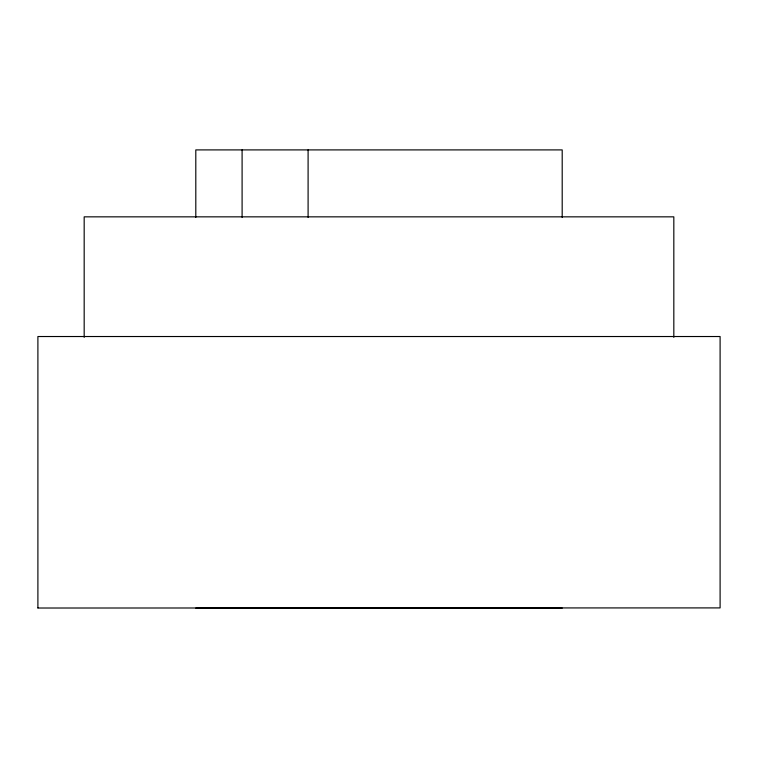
<?xml version="1.0" encoding="UTF-8"?>
<svg xmlns="http://www.w3.org/2000/svg" width="758" height="758" viewBox="0 0 758 758"><rect width="100%" height="100%" fill="white"/><g stroke="black" fill="none" stroke-linecap="round" stroke-linejoin="round"><path stroke-width="1.14" d="M37.9 608.02L720.1 607.907L720.1 336.524L37.9 336.524L37.9 607.907M195.801 608.096L562.199 608.096M673.824 337.348L673.824 216.845L84.176 216.845L84.176 337.348M562.199 217.385L562.199 149.904L195.801 149.904L195.81 217.385M308.099 149.904L308.099 217.385M242.096 149.904L242.096 217.385"/></g></svg>
